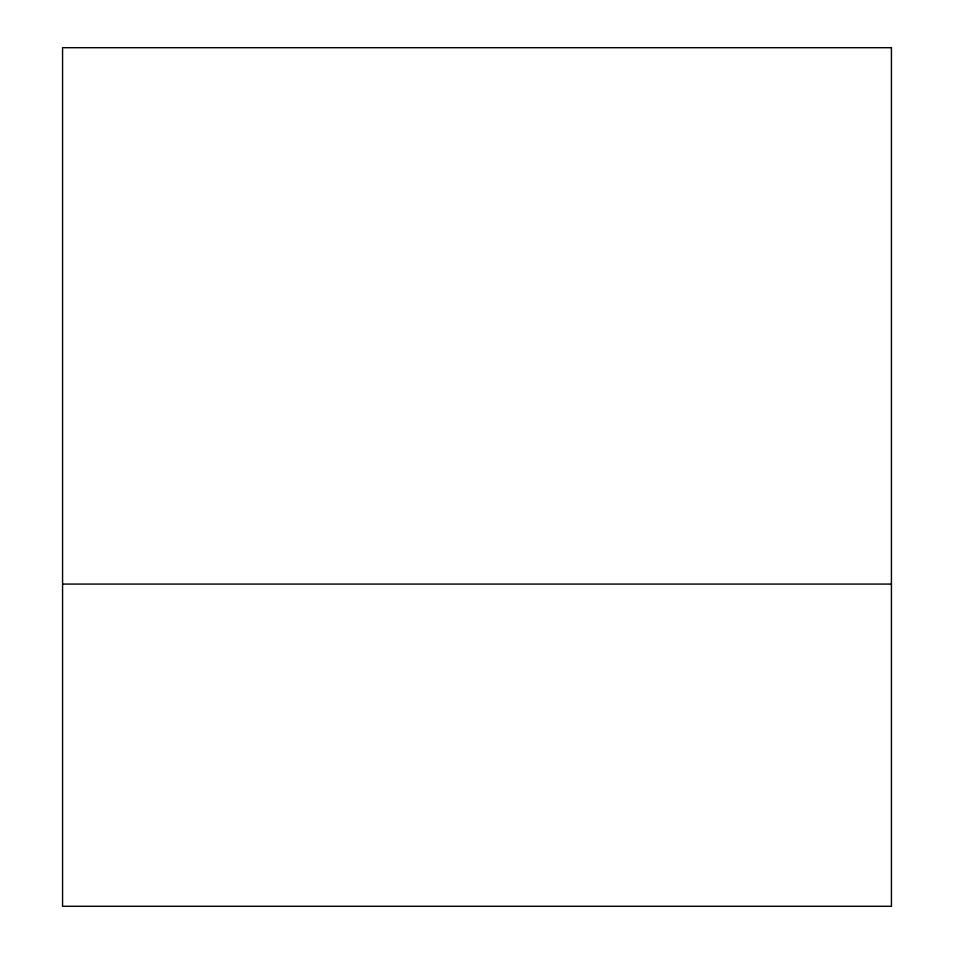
<?xml version="1.0" encoding="UTF-8"?>
<svg xmlns="http://www.w3.org/2000/svg" width="954" height="954" viewBox="0 0 954 954"><rect width="100%" height="100%" fill="white"/><g stroke="black" fill="none" stroke-linecap="round" stroke-linejoin="round"><path stroke-width="1.43" d="M62.57 584.075L891.43 584.075M891.43 47.7L62.57 47.7L62.57 906.3L891.43 906.3L891.43 47.7"/></g></svg>
